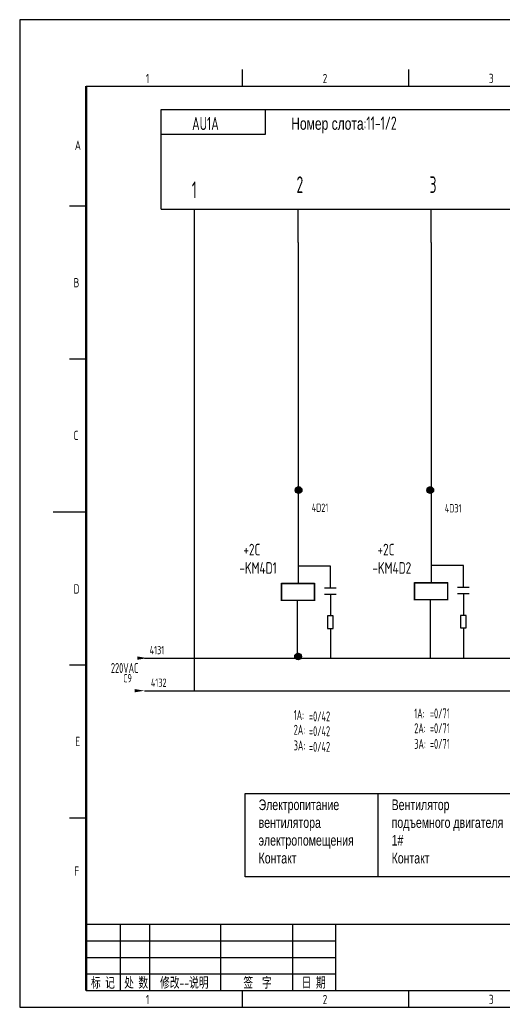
# Model space of a CAD drawing. Extents: x 590 to 9605, y -3741 to 975.
# Drawn here: x 4166.7 to 4312.4, y -2394.4 to -2097.4 of the extents above; entities that cross this region are included whole.
import ezdxf
from ezdxf.enums import TextEntityAlignment as Align

# ---------------------------------------------------------------- set-up
doc = ezdxf.new("R2010")
doc.units = 0
doc.header["$LTSCALE"] = 2
doc.header["$MEASUREMENT"] = 0
for name, pattern in [('DASHED2', [0.375, 0.25, -0.125]), ('DIVIDE', [1.25, 0.5, -0.25, 0, -0.25, 0, -0.25]), ('HIDDEN', [0.375, 0.25, -0.125])]:
    doc.linetypes.add(name, pattern=pattern)
doc.layers.get('0').update_dxf_attribs({"linetype": 'CONTINUOUS'})
doc.layers.add('CONTINUOUS', color=7, linetype='CONTINUOUS')
doc.layers.add('DIVIDE', color=1, linetype='DIVIDE')
doc.styles.add('ROMAN', font='ROMANC.shx', dxfattribs={"width": 0.7, "height": 0.7})
doc.styles.add('ROMANS', font='romans', dxfattribs={"width": 0.67, "bigfont": 'hzlib'})
doc.styles.get("Standard").update_dxf_attribs({"font": 'isocp.shx', "width": 0.707, "bigfont": 'dfst.shx'})

msp = doc.modelspace()

# ---------------------------------------------------------------- hatches: boundary and pattern name
at = {"linetype": 'HIDDEN'}
h = msp.add_hatch(color=0, dxfattribs=at)
edge = h.paths.add_edge_path()
edge.add_arc((4250.6, -2238.88), 1, 0, 360)
h = msp.add_hatch(color=0, dxfattribs=at)
edge = h.paths.add_edge_path()
edge.add_arc((4290.19, -2238.88), 1, 0, 360)
h = msp.add_hatch(color=0, dxfattribs=at)
edge = h.paths.add_edge_path()
edge.add_arc((4250.42, -2288.92), 1, 0, 360)

# ---------------------------------------------------------------- linework, layer by layer
for p, q in [((4260.14, -2261.75), (4250.63, -2261.75)), ((4260.14, -2268.3), (4260.14, -2261.75)), ((4300.14, -2261.56), (4290.63, -2261.56)), ((4300.14, -2261.56), (4290.63, -2261.56)), ((4300.14, -2268.11), (4300.14, -2261.56)), ((4300.14, -2268.11), (4300.14, -2261.56)), ((4260.14, -2270.23), (4260.14, -2276.75)), ((4300.14, -2270.04), (4300.14, -2276.56)), ((4300.14, -2270.04), (4300.14, -2276.56)), ((4260.14, -2280.53), (4260.14, -2289.52)), ((4300.14, -2280.33), (4300.14, -2289.33)), ((4300.14, -2280.33), (4300.14, -2289.33)), ((4234.5, -2330.13), (4547.31, -2330.13)), ((4234.5, -2355.2), (4234.5, -2330.13)), ((4274.5, -2355.2), (4274.5, -2330.13)), ((4274.5, -2355.2), (4274.5, -2333.16)), ((4547.31, -2355.2), (4234.5, -2355.2))]:
    msp.add_line(p, q)
for points in [[(4209.25, -2124.43), (4240.5, -2124.43), (4240.5, -2131.93), (4209.25, -2131.93)], [(4259.27, -2280.53), (4261.01, -2280.53), (4261.01, -2276.75), (4259.27, -2276.75)], [(4299.27, -2280.33), (4301.01, -2280.33), (4301.01, -2276.56), (4299.27, -2276.56)], [(4299.27, -2280.33), (4301.01, -2280.33), (4301.01, -2276.56), (4299.27, -2276.56)]]:
    msp.add_lwpolyline(points, close=True)
at = {"const_width": 0.4}
for points in [[(4245.42, -2267.02), (4255.42, -2267.02), (4255.42, -2272.02), (4245.42, -2272.02), (4245.42, -2267.02)], [(4285.42, -2266.83), (4295.42, -2266.83), (4295.42, -2271.83), (4285.42, -2271.83), (4285.42, -2266.83)], [(4285.42, -2266.83), (4295.42, -2266.83), (4295.42, -2271.83), (4285.42, -2271.83), (4285.42, -2266.83)]]:
    msp.add_lwpolyline(points, dxfattribs=at)
at = {"layer": 'CONTINUOUS', "color": 3}
for p, q in [((4586.75, -2097.43), (4166.75, -2097.43)), ((4166.75, -2097.43), (4166.75, -2394.43)), ((4166.75, -2394.43), (4586.75, -2394.43))]:
    msp.add_line(p, q, dxfattribs=at)
at = {"layer": 'CONTINUOUS', "linetype": 'Continuous'}
for p, q in [((4233.75, -2117.43), (4233.75, -2112.43)), ((4283.75, -2117.43), (4283.75, -2112.43)), ((4181.75, -2153.43), (4186.75, -2153.43)), ((4181.75, -2199.43), (4186.75, -2199.43)), ((4176.75, -2245.43), (4186.75, -2245.43)), ((4181.75, -2291.43), (4186.75, -2291.43)), ((4181.75, -2337.43), (4186.75, -2337.43)), ((4186.75, -2369.43), (4581.75, -2369.43)), ((4197.03, -2389.43), (4197.03, -2369.43)), ((4205.85, -2389.43), (4205.85, -2369.43)), ((4227.09, -2369.43), (4227.09, -2389.43)), ((4248.75, -2369.43), (4248.75, -2389.43)), ((4261.75, -2389.43), (4261.75, -2369.43)), ((4186.75, -2374.43), (4261.75, -2374.43)), ((4186.75, -2379.43), (4261.75, -2379.43)), ((4186.75, -2384.43), (4261.75, -2384.43)), ((4233.75, -2394.43), (4233.75, -2389.43)), ((4283.75, -2394.43), (4283.75, -2389.43))]:
    msp.add_line(p, q, dxfattribs=at)
at = {"layer": 'CONTINUOUS'}
for p, q in [((4186.75, -2117.43), (4581.75, -2117.43)), ((4209.25, -2124.43), (4554.53, -2124.43)), ((4209.25, -2154.43), (4209.25, -2124.43)), ((4209.25, -2154.43), (4554.53, -2154.43)), ((4219.25, -2284.43), (4219.25, -2154.43)), ((4219.25, -2299.22), (4219.25, -2154.43)), ((4250.5, -2164.43), (4250.5, -2154.43)), ((4250.5, -2164.43), (4250.5, -2154.43)), ((4250.5, -2164.43), (4250.5, -2154.43)), ((4250.5, -2164.43), (4250.5, -2154.43)), ((4250.5, -2164.43), (4250.5, -2154.43)), ((4250.5, -2164.43), (4250.5, -2154.43)), ((4290.5, -2164.43), (4290.5, -2154.43)), ((4290.5, -2164.43), (4290.5, -2154.43)), ((4290.5, -2164.43), (4290.5, -2154.43)), ((4290.5, -2164.43), (4290.5, -2154.43)), ((4290.5, -2164.43), (4290.5, -2154.43)), ((4290.5, -2164.43), (4290.5, -2154.43)), ((4290.5, -2164.43), (4290.5, -2154.43)), ((4290.5, -2164.43), (4290.5, -2154.43)), ((4290.5, -2164.43), (4290.5, -2154.43)), ((4290.5, -2164.43), (4290.5, -2154.43)), ((4290.5, -2164.43), (4290.5, -2154.43)), ((4290.5, -2164.43), (4290.5, -2154.43)), ((4250.5, -2164.43), (4250.5, -2266.93)), ((4290.5, -2164.43), (4290.5, -2266.93)), ((4255.42, -2267.02), (4245.42, -2267.02)), ((4255.42, -2267.02), (4245.42, -2267.02)), ((4255.42, -2267.02), (4245.42, -2267.02)), ((4245.42, -2267.02), (4245.42, -2272.02)), ((4245.42, -2267.02), (4245.42, -2272.02)), ((4245.42, -2267.02), (4245.42, -2272.02)), ((4255.42, -2272.02), (4255.42, -2267.02)), ((4255.42, -2272.02), (4255.42, -2267.02)), ((4255.42, -2272.02), (4255.42, -2267.02)), ((4258.41, -2268.3), (4261.88, -2268.3)), ((4285.42, -2266.83), (4285.42, -2271.83)), ((4285.42, -2266.83), (4285.42, -2271.83)), ((4285.42, -2266.83), (4285.42, -2271.83)), ((4295.42, -2266.83), (4285.42, -2266.83)), ((4295.42, -2266.83), (4285.42, -2266.83)), ((4295.42, -2266.83), (4285.42, -2266.83)), ((4285.42, -2266.83), (4285.42, -2271.83)), ((4285.42, -2266.83), (4285.42, -2271.83)), ((4285.42, -2266.83), (4285.42, -2271.83)), ((4295.42, -2266.83), (4285.42, -2266.83)), ((4295.42, -2266.83), (4285.42, -2266.83)), ((4295.42, -2266.83), (4285.42, -2266.83)), ((4295.42, -2271.83), (4295.42, -2266.83)), ((4295.42, -2271.83), (4295.42, -2266.83)), ((4295.42, -2271.83), (4295.42, -2266.83)), ((4295.42, -2271.83), (4295.42, -2266.83)), ((4295.42, -2271.83), (4295.42, -2266.83)), ((4295.42, -2271.83), (4295.42, -2266.83)), ((4298.41, -2268.11), (4301.88, -2268.11)), ((4298.41, -2268.11), (4301.88, -2268.11)), ((4245.42, -2272.02), (4250.42, -2272.02)), ((4245.42, -2272.02), (4250.42, -2272.02)), ((4245.42, -2272.02), (4250.42, -2272.02)), ((4250.42, -2272.02), (4255.42, -2272.02)), ((4250.42, -2272.02), (4255.42, -2272.02)), ((4250.42, -2272.02), (4255.42, -2272.02)), ((4258.41, -2270.23), (4261.88, -2270.23)), ((4285.42, -2271.83), (4290.42, -2271.83)), ((4285.42, -2271.83), (4290.42, -2271.83)), ((4285.42, -2271.83), (4290.42, -2271.83)), ((4285.42, -2271.83), (4290.42, -2271.83)), ((4285.42, -2271.83), (4290.42, -2271.83)), ((4285.42, -2271.83), (4290.42, -2271.83)), ((4290.29, -2289.43), (4290.29, -2271.93)), ((4290.29, -2289.43), (4290.29, -2271.93)), ((4290.42, -2271.83), (4295.42, -2271.83)), ((4290.42, -2271.83), (4295.42, -2271.83)), ((4290.42, -2271.83), (4295.42, -2271.83)), ((4290.42, -2271.83), (4295.42, -2271.83)), ((4290.42, -2271.83), (4295.42, -2271.83)), ((4290.42, -2271.83), (4295.42, -2271.83)), ((4298.41, -2270.04), (4301.88, -2270.04)), ((4298.41, -2270.04), (4301.88, -2270.04)), ((4250.29, -2289.62), (4250.29, -2272.12)), ((4290.29, -2289.62), (4290.29, -2272.12)), ((4204.25, -2289.43), (4553.3, -2289.43)), ((4204.25, -2299.22), (4553.3, -2299.22)), ((4186.75, -2389.43), (4581.75, -2389.43))]:
    msp.add_line(p, q, dxfattribs=at)
at = {"layer": 'CONTINUOUS', "lineweight": 50}
msp.add_line((4186.75, -2117.43), (4186.75, -2389.43), dxfattribs=at)
at = {"layer": 'CONTINUOUS'}
for centre in [(4250.6, -2238.88), (4290.19, -2238.88), (4250.42, -2288.92)]:
    msp.add_circle(centre, 1, dxfattribs=at)
at = {"layer": 'DIVIDE', "color": 6}
for points in [[(4202.12, -2288.93), (4202.12, -2289.93), (4205.12, -2289.43)], [(4201.25, -2298.72), (4201.25, -2299.72), (4204.25, -2299.22)]]:
    msp.add_solid(points, dxfattribs=at)

# ---------------------------------------------------------------- texts
at = {"layer": 'CONTINUOUS', "linetype": 'Continuous', "style": 'ROMAN', "width": 0.7}
for s, p in [('1', (4204.67, -2116.49)), ('2', (4257.83, -2116.49)), ('3', (4307.81, -2116.49)), ('A', (4183.31, -2136.58)), ('B', (4182.92, -2177.9)), ('C', (4182.92, -2223.84)), ('D', (4182.92, -2270.01)), ('E', (4183.48, -2315.9)), ('F', (4183.13, -2354.9)), ('1', (4204.67, -2393.49)), ('2', (4257.83, -2393.49)), ('3', (4307.81, -2393.49))]:
    msp.add_text(s, height=2.8, dxfattribs=at).set_placement(p)
at = {"layer": 'CONTINUOUS', "color": 0, "width": 0.707}
msp.add_text('AU1A', height=4, dxfattribs=at).set_placement((4218.57, -2130.63))
at = {"layer": 'CONTINUOUS', "color": 1, "width": 0.67}
for s, height, p in [('1', 5, (4218.47, -2151.07)), ('2', 5, (4249.94, -2149.54)), ('3', 5, (4289.94, -2149.54)), ('4131', 2.5, (4205.8, -2288.27)), ('220VAC', 3, (4194.16, -2293.9)), ('4132', 2.5, (4206.18, -2298.07))]:
    msp.add_text(s, height=height, dxfattribs=at).set_placement(p)
at = {"layer": 'CONTINUOUS', "color": 7, "width": 0.67}
for s, p in [('4D21', (4254.54, -2245.43)), ('4D31', (4294.54, -2245.62)), ('  C9', (4195.58, -2296.72))]:
    msp.add_text(s, height=2.5, dxfattribs=at).set_placement(p)
at = {"layer": 'CONTINUOUS', "color": 6, "style": 'ROMANS', "width": 0.67}
for p in [(4233.99, -2258.53), (4274.33, -2258.53)]:
    msp.add_text('+2C', height=3.5, dxfattribs=at).set_placement(p)
at = {"layer": 'CONTINUOUS', "style": 'ROMANS', "width": 0.67}
for s, p in [('-KM4D1', (4232.77, -2264.06)), ('-KM4D2', (4272.77, -2264.06))]:
    msp.add_text(s, height=3.5, dxfattribs=at).set_placement(p)
at = {"layer": 'CONTINUOUS', "color": 6, "width": 0.67}
for s, p in [('1A:', (4285.37, -2307.57)), ('=0/71', (4290.09, -2307.57)), ('1A:', (4249.12, -2308.04)), ('=0/42', (4253.72, -2308.46)), ('2A:', (4249.12, -2312.48)), ('=0/42', (4253.72, -2312.9)), ('2A:', (4285.37, -2312.01)), ('=0/71', (4290.09, -2312.01)), ('3A:', (4249.12, -2317.19)), ('=0/42', (4253.72, -2317.61)), ('3A:', (4285.37, -2316.72)), ('=0/71', (4290.09, -2316.72))]:
    msp.add_text(s, height=3, dxfattribs=at).set_placement(p)
at = {"layer": 'CONTINUOUS', "width": 0.67}
for s, p in [('标 记', (4191.75, -2386.93)), ('处 数', (4201.75, -2386.93)), ('修改--说明', (4216.22, -2386.93)), ('签  字', (4238.25, -2386.93)), ('日 期', (4255.12, -2386.93))]:
    msp.add_text(s, height=3.5, dxfattribs=at).set_placement(p, align=Align.MIDDLE)
at = {"layer": 'CONTINUOUS', "color": 0, "insert": (4246.76, -2129.08), "char_height": 4, "width": 130, "attachment_point": 4}
msp.add_mtext(' {\\fArial|b0|i0|c204|p34;\\H0.9167x;\\C6;Номер слота}:11-1/2', dxfattribs=at)
at = {"layer": 'CONTINUOUS', "linetype": 'DASHED2', "ltscale": 2, "char_height": 3.5, "width": 34.9923, "attachment_point": 1}
for s, insert in [('{\\fArial|b0|i0|c204|p34;\\H0.9167x;\\C6;Электропитание вентилятора электропомещения\\fArial|b0|i0|c0|p34;\\P\\fArial|b0|i0|c204|p34;Контакт\\fArial Cyr|b0|i0|c204|p34; }', (4238.57, -2331.92)), ('{\\fArial|b0|i0|c204|p34;\\H0.9167x;\\C6;Вентилятор подъемного двигателя 1#\\fArial|b0|i0|c0|p34;\\P\\fArial|b0|i0|c204|p34;Контакт\\fArial Cyr|b0|i0|c204|p34; }', (4278.57, -2331.92))]:
    msp.add_mtext(s, dxfattribs=dict(at, insert=insert))

doc.saveas('drawing.dxf')
